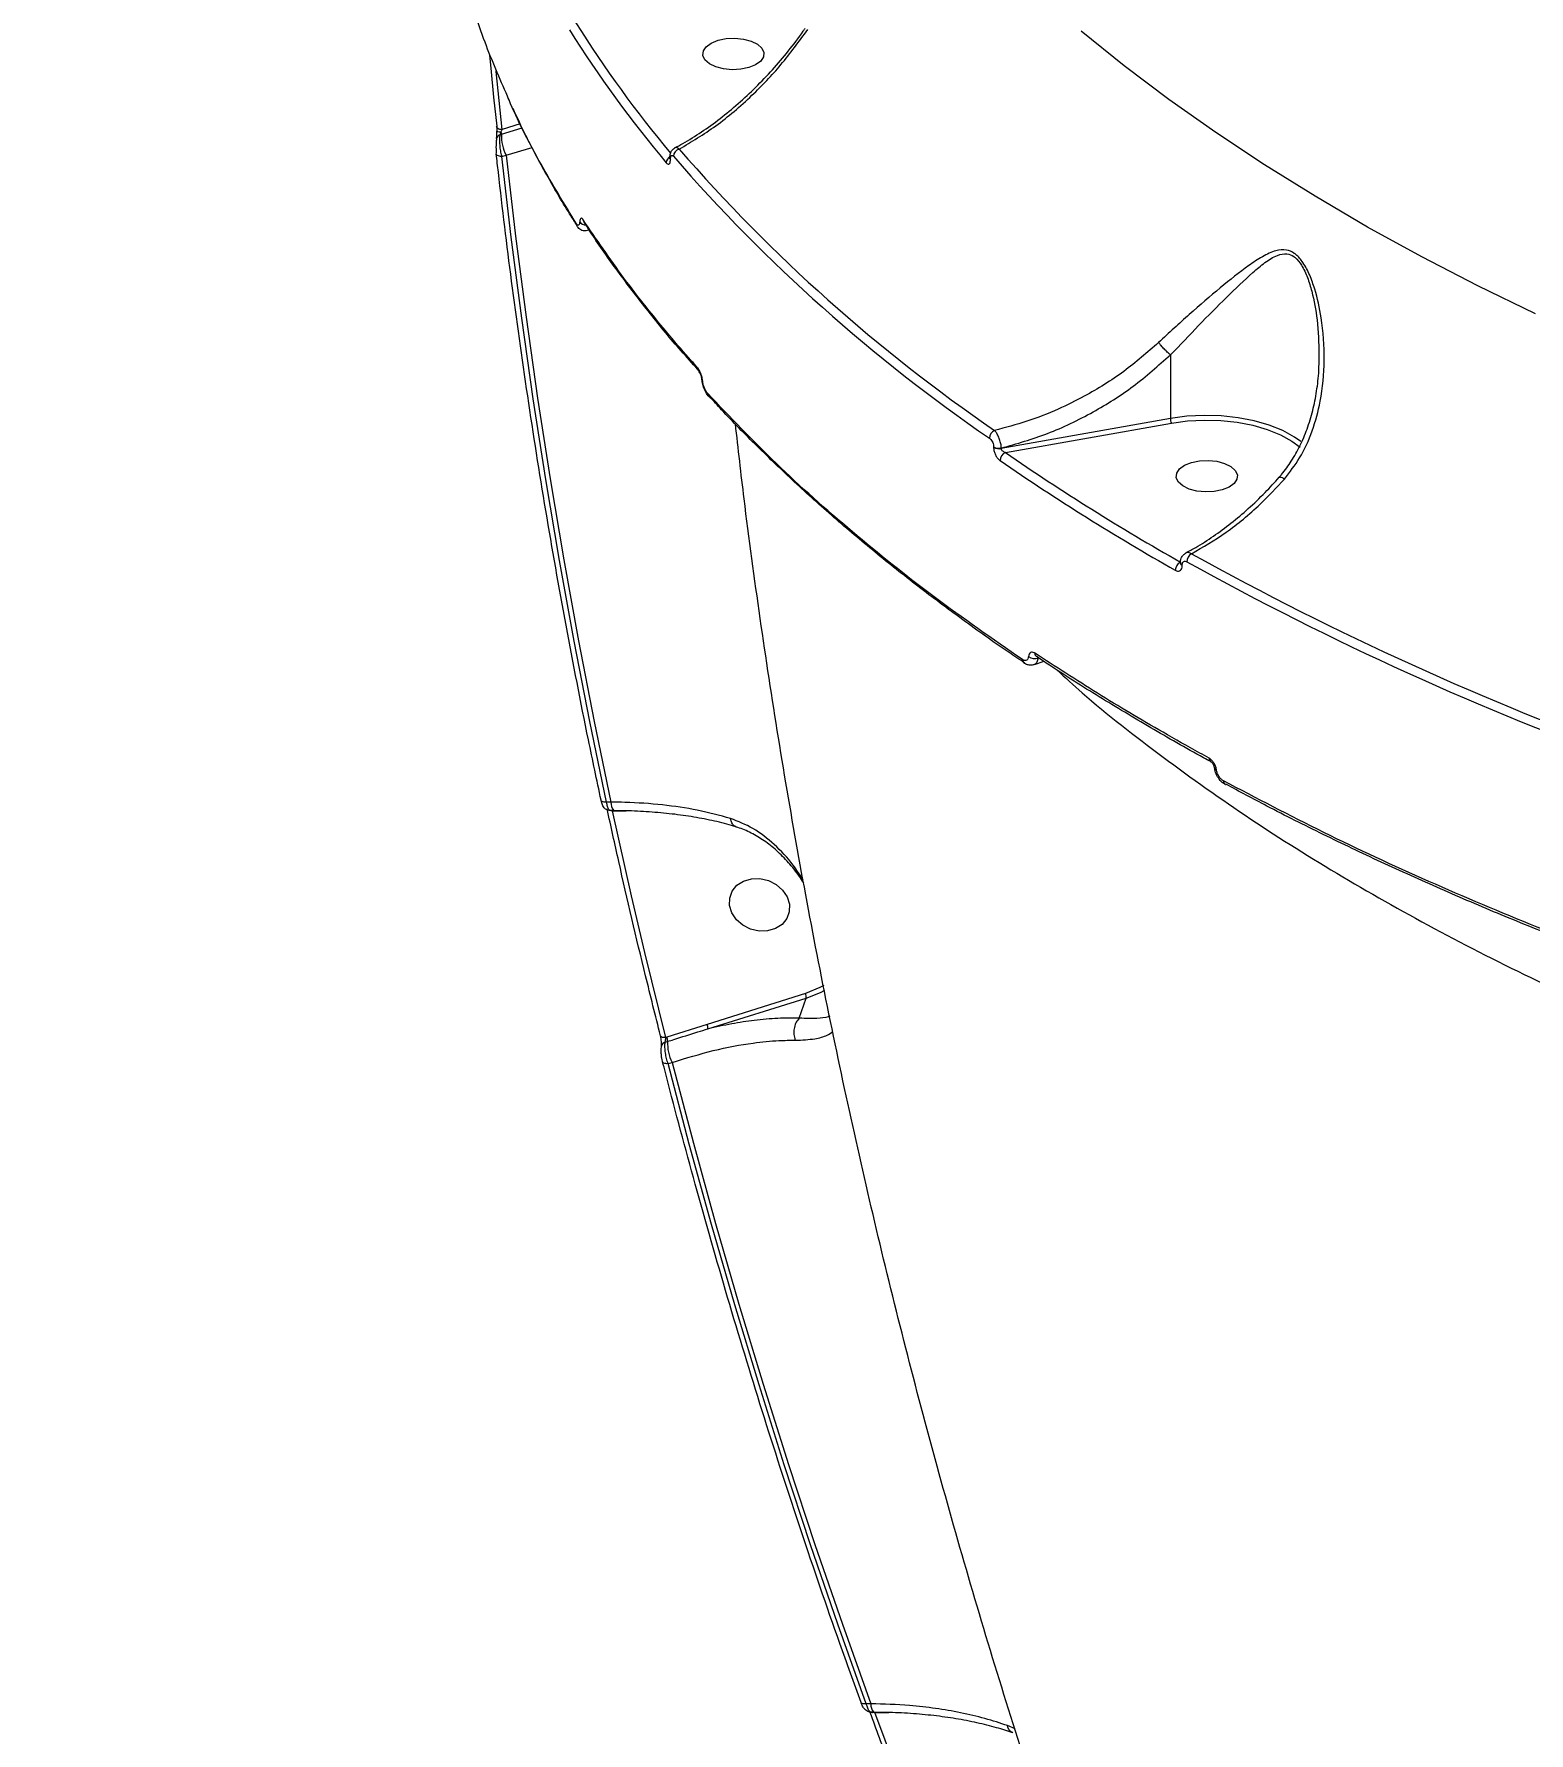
# Model space of a CAD drawing. Header units: millimetres. Extents: x -6901 to 7060, y -7557 to 6158.
# Drawn here: x 1477.7 to 1697, y -2686.9 to -2437.6 of the extents above; entities that cross this region are included whole.
import ezdxf

# ---------------------------------------------------------------- set-up
doc = ezdxf.new("R2010")
doc.units = ezdxf.units.MM
for name, color, linetype in [('DIKOM_ОБЪЕКТ', 7, 'Continuous'), ('DIKOM_РАЗМЕР_ЗОНА', 7, 'Continuous'), ('DIKOM_РАЗМЕР_ОБЪЕКТА', 7, 'Continuous')]:
    doc.layers.add(name, color=color, linetype=linetype)
doc.styles.add('style1', font='arial.ttf', dxfattribs={"width": 0.8})
doc.dimstyles.new('1-50', dxfattribs={"dimtxt": 300, "dimasz": 200, "dimexe": 100, "dimexo": 0, "dimgap": 100, "dimtad": 1, "dimtxsty": 'style1', "dimcen": 200, "dimclrd": 7, "dimclre": 7, "dimclrt": 7, "dimadec": 1, "dimazin": 2, "dimtfac": 1, "dimtmove": 0, "dimatfit": 2, "dimfxl": 0, "dimlwd": 25, "dimlwe": 18, "dimarcsym": 0})

# ---------------------------------------------------------------- blocks, each defined once
blk = doc.blocks.new('*D1')
at = {"layer": 'Defpoints', "color": 0, "transparency": 16777216}
for p in [(-4076.66, -462.32), (4983.51, -3127.59), (4983.51, -6854.07)]:
    blk.add_point(p, dxfattribs=at)
at = {"layer": 'DIKOM_РАЗМЕР_ОБЪЕКТА', "color": 7, "lineweight": 18, "transparency": 16777216}
for p, q in [((-4076.66, -462.32), (-4076.66, -6954.07)), ((4983.51, -3127.59), (4983.51, -6954.07))]:
    blk.add_line(p, q, dxfattribs=at)
at = {"layer": 'DIKOM_РАЗМЕР_ОБЪЕКТА', "color": 7, "lineweight": 25, "transparency": 16777216}
blk.add_line((-3876.66, -6854.07), (4783.51, -6854.07), dxfattribs=at)
at = {"layer": 'DIKOM_РАЗМЕР_ОБЪЕКТА', "color": 7, "transparency": 16777216}
for points in [[(-3876.66, -6820.74), (-3876.66, -6887.4), (-4076.66, -6854.07)], [(4783.51, -6820.74), (4783.51, -6887.4), (4983.51, -6854.07)]]:
    blk.add_solid(points, dxfattribs=at)
at = {"layer": 'DIKOM_РАЗМЕР_ОБЪЕКТА', "color": 7, "transparency": 16777216, "insert": (453.43, -6600.9), "char_height": 300, "attachment_point": 5, "style": 'style1'}
blk.add_mtext('9050', dxfattribs=at)
blk = doc.blocks.new('*D2')
at = {"layer": 'Defpoints', "color": 0, "transparency": 16777216}
for p in [(-1102.73, 4151.17), (-5819.23, -4492.42), (4721.24, -4492.42)]:
    blk.add_point(p, dxfattribs=at)
at = {"layer": 'DIKOM_РАЗМЕР_ОБЪЕКТА', "color": 7, "lineweight": 18, "transparency": 16777216}
for p, q in [((-1102.73, 4151.17), (-5919.23, 4151.17)), ((4721.24, -4492.42), (-5919.23, -4492.42))]:
    blk.add_line(p, q, dxfattribs=at)
at = {"layer": 'DIKOM_РАЗМЕР_ОБЪЕКТА', "color": 7, "lineweight": 25, "transparency": 16777216}
blk.add_line((-5819.23, 3951.17), (-5819.23, -4292.42), dxfattribs=at)
at = {"layer": 'DIKOM_РАЗМЕР_ОБЪЕКТА', "color": 7, "transparency": 16777216}
for points in [[(-5852.56, 3951.17), (-5785.89, 3951.17), (-5819.23, 4151.17)], [(-5852.56, -4292.42), (-5785.89, -4292.42), (-5819.23, -4492.42)]]:
    blk.add_solid(points, dxfattribs=at)
at = {"layer": 'DIKOM_РАЗМЕР_ОБЪЕКТА', "color": 7, "transparency": 16777216, "insert": (-6072.4, -170.63), "char_height": 300, "attachment_point": 5, "rotation": 90, "style": 'style1'}
blk.add_mtext('8650', dxfattribs=at)
blk = doc.blocks.new('*D3')
at = {"layer": 'Defpoints', "color": 0, "transparency": 16777216}
for p in [(-1553.27, 6158.28), (-6450.85, -6312.94), (5659.92, -6312.94)]:
    blk.add_point(p, dxfattribs=at)
at = {"layer": 'DIKOM_РАЗМЕР_ЗОНА', "color": 7, "lineweight": 18, "transparency": 16777216}
for p, q in [((-1553.27, 6158.28), (-6550.85, 6158.28)), ((5659.92, -6312.94), (-6550.85, -6312.94))]:
    blk.add_line(p, q, dxfattribs=at)
at = {"layer": 'DIKOM_РАЗМЕР_ЗОНА', "color": 7, "lineweight": 25, "transparency": 16777216}
blk.add_line((-6450.85, 5958.28), (-6450.85, -6112.94), dxfattribs=at)
at = {"layer": 'DIKOM_РАЗМЕР_ЗОНА', "color": 7, "transparency": 16777216}
for points in [[(-6484.18, 5958.28), (-6417.52, 5958.28), (-6450.85, 6158.28)], [(-6484.18, -6112.94), (-6417.52, -6112.94), (-6450.85, -6312.94)]]:
    blk.add_solid(points, dxfattribs=at)
at = {"layer": 'DIKOM_РАЗМЕР_ЗОНА', "color": 7, "transparency": 16777216, "insert": (-6704.02, -77.33), "char_height": 300, "attachment_point": 5, "rotation": 90, "style": 'style1'}
blk.add_mtext('12500', dxfattribs=at)
blk = doc.blocks.new('*D4')
at = {"layer": 'Defpoints', "color": 0, "transparency": 16777216}
for p in [(-5588.2, -1083.32), (7059.54, -2218.88), (7059.54, -7457.08)]:
    blk.add_point(p, dxfattribs=at)
at = {"layer": 'DIKOM_РАЗМЕР_ЗОНА', "color": 7, "lineweight": 18, "transparency": 16777216}
for p, q in [((-5588.2, -1083.32), (-5588.2, -7557.08)), ((7059.54, -2218.88), (7059.54, -7557.08))]:
    blk.add_line(p, q, dxfattribs=at)
at = {"layer": 'DIKOM_РАЗМЕР_ЗОНА', "color": 7, "lineweight": 25, "transparency": 16777216}
blk.add_line((-5388.2, -7457.08), (6859.54, -7457.08), dxfattribs=at)
at = {"layer": 'DIKOM_РАЗМЕР_ЗОНА', "color": 7, "transparency": 16777216}
for points in [[(-5388.2, -7423.74), (-5388.2, -7490.41), (-5588.2, -7457.08)], [(6859.54, -7423.74), (6859.54, -7490.41), (7059.54, -7457.08)]]:
    blk.add_solid(points, dxfattribs=at)
at = {"layer": 'DIKOM_РАЗМЕР_ЗОНА', "color": 7, "transparency": 16777216, "insert": (735.67, -7203.9), "char_height": 300, "attachment_point": 5, "style": 'style1'}
blk.add_mtext('12650', dxfattribs=at)

msp = doc.modelspace()

# ---------------------------------------------------------------- linework, layer by layer
at = {"layer": 'DIKOM_ОБЪЕКТ', "color": 7, "linetype": 'Continuous', "lineweight": 15}
for p, q in [((1547.461, -2447.497), (1547.239, -2447.029)), ((1546.081, -2452.403), (1546.287, -2452.339)), ((1546.287, -2452.339), (1549.307, -2451.39)), ((1549.029, -2450.805), (1546.374, -2451.657)), ((1546.323, -2455.6), (1546.948, -2455.404)), ((1546.948, -2455.404), (1550.78, -2454.285)), ((1570.988, -2455.774), (1570.988, -2455.705)), ((1571.071, -2455.979), (1571.071, -2455.911)), ((1644.412, -2484.711), (1644.412, -2494.044)), ((1666.205, -2484.678), (1666.219, -2484.955)), ((1575.682, -2488.357), (1575.681, -2488.349)), ((1576.692, -2490.819), (1576.725, -2490.853)), ((1644.412, -2494.044), (1619.61, -2498.452)), ((1620.222, -2499.044), (1644.574, -2494.716)), ((1618.48, -2498.203), (1618.48, -2498.271)), ((1619.61, -2498.452), (1619.61, -2498.383)), ((1645.891, -2515.243), (1645.891, -2515.195)), ((1646.153, -2515.59), (1646.153, -2515.543)), ((1622.943, -2529.933), (1622.997, -2529.965)), ((1625.839, -2529.685), (1624.411, -2530.206)), ((1624.755, -2528.98), (1624.746, -2528.973)), ((1650.901, -2545.33), (1650.899, -2545.321)), ((1652.47, -2547.734), (1652.52, -2547.757)), ((1562.329, -2550.341), (1561.681, -2550.343)), ((1562.768, -2551.573), (1562.195, -2551.575)), ((1562.572, -2551.624), (1562.549, -2551.574)), ((1562.572, -2551.624), (1563.072, -2551.623)), ((1562.768, -2551.573), (1562.752, -2551.572)), ((1563.072, -2551.623), (1564.551, -2551.628)), ((1590.851, -2578.424), (1576.436, -2582.945)), ((1576.557, -2583.606), (1590.972, -2579.085)), ((1589.964, -2582.03), (1590.972, -2579.085)), ((1570.517, -2584.841), (1570.395, -2584.879)), ((1576.436, -2582.945), (1570.517, -2584.841)), ((1570.285, -2585.568), (1570.649, -2585.454)), ((1570.708, -2588.709), (1571.31, -2588.52)), ((1600.456, -2682.641), (1599.795, -2682.642)), ((1600.895, -2683.873), (1600.475, -2683.873)), ((1600.895, -2683.873), (1600.879, -2683.871)), ((1601.065, -2683.922), (1601.198, -2683.922)), ((1601.198, -2683.922), (1603.094, -2683.929)), ((1621.62, -2686.32), (1620.522, -2685.854))]:
    msp.add_line(p, q, dxfattribs=at)
at = {"layer": 'DIKOM_ОБЪЕКТ', "color": 7, "linetype": 'Continuous', "lineweight": 15, "flags": 128}
for points in [[(1582.555, -2442.556), (1581.366, -2442.801), (1580.091, -2442.863), (1578.833, -2442.739), (1577.695, -2442.436), (1576.768, -2441.981), (1576.127, -2441.41), (1575.825, -2440.769), (1575.886, -2440.11), (1576.305, -2439.486), (1577.048, -2438.949), (1578.055, -2438.541), (1579.244, -2438.296), (1580.519, -2438.233), (1581.777, -2438.358), (1582.915, -2438.66), (1583.842, -2439.116), (1584.482, -2439.687), (1584.784, -2440.328), (1584.723, -2440.987), (1584.305, -2441.61), (1583.562, -2442.148), (1582.555, -2442.556)], [(1697.992, -2478.702), (1689.526, -2474.579), (1681.308, -2470.325), (1673.346, -2465.943), (1665.646, -2461.439), (1658.217, -2456.816), (1651.066, -2452.079), (1644.198, -2447.231), (1637.62, -2442.278), (1631.339, -2437.223)], [(1544.498, -2440.704), (1544.685, -2442.623), (1545.113, -2446.891), (1545.562, -2451.158)], [(1546.374, -2451.657), (1545.926, -2447.393), (1545.497, -2443.129), (1545.49, -2443.049)], [(1545.538, -2452.93), (1545.527, -2453.016), (1545.533, -2453.134)], [(1546.374, -2451.657), (1546.19, -2451.646), (1546.019, -2451.616), (1545.868, -2451.57), (1545.741, -2451.508), (1545.645, -2451.433), (1545.581, -2451.348), (1545.553, -2451.255), (1545.562, -2451.158)], [(1545.593, -2451.91), (1545.593, -2451.91), (1545.607, -2451.9)], [(1546.323, -2455.6), (1546.14, -2455.59), (1545.97, -2455.561), (1545.819, -2455.516), (1545.693, -2455.455), (1545.596, -2455.38), (1545.532, -2455.296), (1545.503, -2455.204), (1545.51, -2455.108)], [(1561.681, -2550.343), (1559.228, -2538.523), (1556.927, -2526.694), (1554.778, -2514.857), (1552.781, -2503.013), (1550.937, -2491.164), (1549.246, -2479.311), (1547.708, -2467.456), (1546.323, -2455.6)], [(1546.948, -2455.404), (1548.333, -2467.284), (1549.872, -2479.164), (1551.565, -2491.041), (1553.412, -2502.914), (1555.412, -2514.783), (1557.565, -2526.644), (1559.871, -2538.498), (1562.329, -2550.341)], [(1663.566, -2497.425), (1662.629, -2496.761), (1660.903, -2495.813), (1658.917, -2495.012), (1656.716, -2494.376), (1654.354, -2493.92), (1651.884, -2493.655), (1649.364, -2493.587), (1646.854, -2493.718), (1644.412, -2494.044)], [(1644.574, -2494.716), (1646.942, -2494.4), (1649.376, -2494.273), (1651.819, -2494.339), (1654.214, -2494.596), (1656.505, -2495.038), (1658.639, -2495.654), (1660.565, -2496.431), (1662.238, -2497.351), (1663.438, -2498.232)], [(1652.014, -2504.518), (1650.825, -2504.763), (1649.55, -2504.826), (1648.292, -2504.701), (1647.154, -2504.399), (1646.227, -2503.944), (1645.586, -2503.372), (1645.284, -2502.731), (1645.345, -2502.072), (1645.764, -2501.449), (1646.507, -2500.912), (1647.514, -2500.504), (1648.703, -2500.259), (1649.978, -2500.196), (1651.236, -2500.321), (1652.374, -2500.623), (1653.301, -2501.078), (1653.942, -2501.65), (1654.244, -2502.291), (1654.183, -2502.95), (1653.764, -2503.573), (1653.021, -2504.11), (1652.014, -2504.518)], [(1561.681, -2550.343), (1561.5, -2550.347), (1561.333, -2550.333), (1561.184, -2550.301), (1561.059, -2550.251), (1560.964, -2550.187), (1560.901, -2550.11), (1560.877, -2550.045)], [(1562.572, -2551.624), (1562.391, -2551.629), (1562.293, -2551.623)], [(1570.395, -2584.879), (1569.352, -2580.728), (1568.327, -2576.576), (1567.321, -2572.421), (1566.334, -2568.265), (1565.365, -2564.107), (1564.415, -2559.948), (1563.484, -2555.786), (1562.572, -2551.624)], [(1585.309, -2569.236), (1584.057, -2569.262), (1582.812, -2568.976), (1581.672, -2568.402), (1580.732, -2567.585), (1580.066, -2566.592), (1579.729, -2565.504), (1579.748, -2564.408), (1580.121, -2563.393), (1580.819, -2562.542), (1581.785, -2561.923), (1582.94, -2561.587), (1584.191, -2561.561), (1585.437, -2561.846), (1586.576, -2562.421), (1587.517, -2563.238), (1588.183, -2564.231), (1588.52, -2565.319), (1588.501, -2566.415), (1588.127, -2567.43), (1587.429, -2568.281), (1586.464, -2568.9), (1585.309, -2569.236)], [(1593.549, -2577.258), (1592.978, -2577.56), (1590.851, -2578.424)], [(1590.972, -2579.085), (1593.055, -2578.249), (1593.691, -2577.919)], [(1570.395, -2584.879), (1570.215, -2584.889), (1570.048, -2584.88), (1569.9, -2584.853), (1569.777, -2584.807), (1569.683, -2584.746), (1569.621, -2584.671), (1569.6, -2584.618)], [(1569.913, -2588.45), (1569.907, -2588.419), (1569.915, -2588.326)], [(1570.708, -2588.709), (1570.528, -2588.719), (1570.362, -2588.711), (1570.214, -2588.684), (1570.091, -2588.639), (1569.997, -2588.579), (1569.935, -2588.505), (1569.913, -2588.45)], [(1599.795, -2682.642), (1595.636, -2670.985), (1591.626, -2659.3), (1587.764, -2647.59), (1584.052, -2635.856), (1580.49, -2624.099), (1577.078, -2612.321), (1573.817, -2600.524), (1570.708, -2588.709)], [(1571.31, -2588.52), (1574.425, -2600.359), (1577.691, -2612.18), (1581.109, -2623.981), (1584.678, -2635.762), (1588.398, -2647.519), (1592.268, -2659.253), (1596.287, -2670.96), (1600.456, -2682.641)], [(1599.795, -2682.642), (1599.62, -2682.667), (1599.458, -2682.673), (1599.315, -2682.659), (1599.195, -2682.626), (1599.104, -2682.576), (1599.044, -2682.509), (1599.029, -2682.476)], [(1601.065, -2683.922), (1600.89, -2683.948), (1600.727, -2683.954), (1600.584, -2683.94), (1600.464, -2683.907), (1600.373, -2683.856), (1600.314, -2683.789), (1600.301, -2683.763)], [(1613.617, -2716.466), (1611.985, -2712.411), (1610.371, -2708.353), (1608.775, -2704.291), (1607.196, -2700.225), (1605.636, -2696.155), (1604.095, -2692.081), (1602.571, -2688.003), (1601.065, -2683.922)]]:
    msp.add_lwpolyline(points, dxfattribs=at)
at = {"layer": 'DIKOM_ОБЪЕКТ', "color": 7, "linetype": 'Continuous', "lineweight": 15}
for centre, radius, start, end in [((1702.989, -2345.16), 173.115, 212.04029, 220.03589), ((1703.421, -2344.48), 172.497, 212.03793, 219.88979), ((1546.233, -2453.103), 0.716, 102.21244, 166.06165), ((1546.048, -2449.787), 2.172, 257.89275, 275.13779), ((1545.338, -2452.249), 0.953, 354.6053, 18.33407), ((1551.987, -2452.714), 5.713, 176.23753, 208.10211), ((1571.564, -2456.578), 1.12, 120.80354, 177.02096), ((1571.304, -2455.697), 0.316, 182.09503, 222.59636), ((1571.303, -2455.766), 0.315, 181.28386, 222.62715), ((1572.646, -2455.632), 1.166, 105.6619, 176.23595), ((1756.638, -2294.689), 245.277, 220.98466, 235.54482), ((1757.078, -2293.999), 244.734, 220.98463, 235.54484), ((1557.937, -2465.46), 0.686, 180.17529, 215.63253), ((1558.651, -2464.561), 1.085, 213.87923, 270.39345), ((1558.933, -2464.871), 0.688, 180.07618, 214.50374), ((1575.653, -2486.552), 0.657, 179.21514, 222.98163), ((1575.886, -2488.32), 0.207, 190.21291, 236.5228), ((1577.181, -2490.384), 0.654, 179.24944, 221.67692), ((1645.821, -2494.059), 1.41, 179.36844, 207.76017), ((1619.199, -2496.995), 1.33, 115.9594, 177.49712), ((1619.283, -2496.804), 1.613, 240.13426, 281.70923), ((1619.283, -2496.873), 1.612, 240.12648, 281.71701), ((1620.745, -2500.263), 1.326, 113.23373, 177.68555), ((1814.289, -2217.379), 343.463, 235.43321, 240.49619), ((1814.619, -2216.901), 342.63, 235.4332, 240.4964), ((1646.553, -2516.343), 1.413, 118.39854, 178.37981), ((1646.316, -2515.148), 0.427, 186.37259, 247.60576), ((1646.314, -2515.197), 0.425, 185.46749, 247.71242), ((1648.268, -2515.109), 1.437, 121.6271, 178.17929), ((1867.349, -2117.427), 454.689, 240.98863, 250.13046), ((1867.541, -2117.135), 453.677, 240.98853, 250.13055), ((1623.293, -2529.469), 0.581, 176.09655, 233.01599), ((1624.496, -2527.812), 1.439, 232.09749, 292.28222), ((1625.086, -2528.509), 0.575, 175.73346, 235.84186), ((1650.638, -2543.943), 0.546, 174.02857, 238.05747), ((1651.226, -2545.232), 0.34, 196.70172, 259.79224), ((1652.769, -2547.274), 0.549, 174.23688, 237.01195), ((1563.966, -2550.467), 1.641, 175.60043, 222.31092), ((1589.953, -2578.93), 1.031, 351.31407, 29.37334), ((1569.509, -2585.379), 1.143, 356.24371, 28.09869), ((1575.538, -2583.45), 1.03, 351.31001, 29.37741), ((1570.461, -2586.29), 0.743, 103.76425, 168.53043), ((1576.349, -2585.829), 5.713, 176.2366, 208.10198), ((1602.089, -2682.767), 1.638, 175.56883, 222.37819)]:
    msp.add_arc(centre, radius, start, end, dxfattribs=at)
for points, knots in [([(1547.149, -2446.749), (1546, -2444.117), (1543.542, -2438.486), (1541.786, -2432.786), (1540.851, -2429.751)], [0, 0, 0, 0, 0.4674656, 1, 1, 1, 1]), ([(1571.661, -2454.324), (1572.064, -2454.117), (1573.389, -2453.438), (1575.625, -2452.012), (1578.342, -2450.068), (1581.004, -2447.874), (1583.578, -2445.476), (1586.043, -2442.894), (1588.36, -2440.138), (1589.952, -2438.101), (1590.718, -2436.952), (1590.809, -2436.815)], [0, 0, 0, 0, 0.0580744, 0.1906333, 0.3234525, 0.4565309, 0.589552, 0.7209854, 0.8519139, 0.9823809, 1, 1, 1, 1]), ([(1572.332, -2454.509), (1574.138, -2453.434), (1577.802, -2451.253), (1582.821, -2446.954), (1587.383, -2442.191), (1589.927, -2438.722), (1591.214, -2436.968)], [0, 0, 0, 0, 0.2625655, 0.5326646, 0.7636491, 1, 1, 1, 1]), ([(1557.251, -2465.462), (1555.486, -2462.55), (1551.956, -2456.727), (1548.683, -2450.467), (1547.301, -2447.116), (1547.149, -2446.749)], [0, 0, 0, 0, 0.4710153, 0.9420322, 1, 1, 1, 1]), ([(1557.277, -2465.565), (1556.934, -2465.039), (1555.361, -2462.629), (1552.868, -2458.279), (1550.086, -2453.133), (1548.573, -2449.872), (1547.959, -2448.548)], [0, 0, 0, 0, 0.0940741, 0.4315556, 0.7692076, 1, 1, 1, 1]), ([(1545.533, -2453.134), (1545.516, -2453.251), (1545.481, -2453.485), (1545.458, -2453.958), (1545.461, -2454.466), (1545.484, -2454.857), (1545.505, -2455.059), (1545.51, -2455.108)], [0, 0, 0, 0, 0.2249423, 0.4495553, 0.6803032, 0.9238332, 1, 1, 1, 1]), ([(1545.537, -2452.93), (1545.54, -2452.914), (1545.55, -2452.864), (1545.572, -2452.68), (1545.591, -2452.385), (1545.597, -2452.102), (1545.592, -2451.939), (1545.592, -2451.91)], [0, 0, 0, 0, 0.1016138, 0.3119535, 0.5951559, 0.9275439, 1, 1, 1, 1]), ([(1545.562, -2451.158), (1545.568, -2451.224), (1545.591, -2451.454), (1545.6, -2451.714), (1545.607, -2451.9)], [0, 0, 0, 0, 0.2879658, 1, 1, 1, 1]), ([(1546.323, -2455.6), (1546.304, -2455.524), (1546.224, -2455.201), (1546.11, -2454.57), (1546.027, -2453.748), (1546.01, -2452.979), (1546.057, -2452.596), (1546.081, -2452.403)], [0, 0, 0, 0, 0.0748695, 0.315144, 0.5451331, 0.7714818, 1, 1, 1, 1]), ([(1546.081, -2452.403), (1546.09, -2452.37), (1546.101, -2452.33), (1546.134, -2452.229), (1546.177, -2452.109), (1546.221, -2452.001), (1546.243, -2451.949)], [0, 0, 0, 0, 0.2617975, 0.3210483, 0.6716634, 1, 1, 1, 1]), ([(1546.243, -2451.949), (1546.274, -2451.877), (1546.318, -2451.773), (1546.361, -2451.683), (1546.374, -2451.657)], [0, 0, 0, 0, 0.705498, 1, 1, 1, 1]), ([(1560.877, -2550.045), (1560.255, -2547.097), (1558.451, -2538.552), (1555.699, -2524.393), (1552.723, -2507.565), (1550.058, -2490.725), (1547.744, -2474.174), (1546.296, -2462.332), (1545.603, -2456.107), (1545.503, -2455.203)], [0, 0, 0, 0, 0.0934431, 0.2709077, 0.4483739, 0.6258378, 0.8033029, 0.9714253, 1, 1, 1, 1]), ([(1570.976, -2455.945), (1570.976, -2455.947), (1570.974, -2455.952), (1570.986, -2455.893), (1570.987, -2455.813), (1570.988, -2455.774)], [0, 0, 0, 0, 0.1808786, 0.59717, 1, 1, 1, 1]), ([(1570.994, -2455.709), (1570.992, -2455.669), (1570.983, -2455.414), (1571.066, -2455.022), (1571.316, -2454.572), (1571.57, -2454.421), (1571.667, -2454.364)], [0, 0, 0, 0, 0.0734251, 0.4671529, 0.797812, 1, 1, 1, 1]), ([(1571.071, -2455.911), (1571.076, -2455.824), (1571.084, -2455.65), (1571.15, -2455.482), (1571.248, -2455.41), (1571.365, -2455.435), (1571.446, -2455.518), (1571.483, -2455.556)], [0, 0, 0, 0, 0.2039074, 0.4079698, 0.6135211, 0.8265139, 1, 1, 1, 1]), ([(1572.332, -2454.509), (1572.239, -2454.448), (1572.032, -2454.31), (1571.802, -2454.266), (1571.704, -2454.346), (1571.683, -2454.363)], [0, 0, 0, 0, 0.3887981, 0.8707284, 1, 1, 1, 1]), ([(1570.445, -2456.52), (1570.5, -2456.577), (1570.624, -2456.705), (1570.802, -2456.743), (1570.951, -2456.629), (1571.052, -2456.375), (1571.065, -2456.111), (1571.071, -2455.979)], [0, 0, 0, 0, 0.174169, 0.3895731, 0.5957849, 0.7978881, 1, 1, 1, 1]), ([(1557.75, -2465.166), (1557.737, -2465.281), (1557.711, -2465.51), (1557.61, -2465.683), (1557.472, -2465.709), (1557.344, -2465.601), (1557.268, -2465.488), (1557.251, -2465.462)], [0, 0, 0, 0, 0.2210846, 0.441845, 0.6745166, 0.9251293, 1, 1, 1, 1]), ([(1558.246, -2464.872), (1558.228, -2464.847), (1558.153, -2464.737), (1558.026, -2464.631), (1557.889, -2464.656), (1557.788, -2464.826), (1557.763, -2465.053), (1557.75, -2465.166)], [0, 0, 0, 0, 0.0733347, 0.3225052, 0.5550601, 0.7773732, 1, 1, 1, 1]), ([(1574.997, -2486.543), (1574.718, -2486.231), (1573.325, -2484.671), (1569.587, -2480.334), (1564.086, -2473.457), (1560.193, -2467.735), (1558.246, -2464.872)], [0, 0, 0, 0, 0.0441429, 0.2207211, 0.610015, 1, 1, 1, 1]), ([(1558.359, -2465.251), (1558.356, -2465.246), (1558.35, -2465.237), (1558.354, -2465.242), (1558.356, -2465.244)], [0, 0, 0, 0, 0.5437167, 1, 1, 1, 1]), ([(1575.065, -2486.828), (1574.253, -2485.93), (1571.811, -2483.232), (1568.052, -2478.665), (1563.802, -2473.135), (1560.587, -2468.658), (1558.889, -2466.01), (1558.395, -2465.239)], [0, 0, 0, 0, 0.1278271, 0.3843653, 0.6402339, 0.8953286, 1, 1, 1, 1]), ([(1558.902, -2466.429), (1558.898, -2466.432), (1558.775, -2466.513), (1558.464, -2466.537), (1558.067, -2466.47), (1557.739, -2466.276), (1557.511, -2466.062), (1557.411, -2465.891), (1557.368, -2465.818)], [0, 0, 0, 0, 0.0077673, 0.2318986, 0.4442491, 0.636559, 0.8457654, 1, 1, 1, 1]), ([(1661.146, -2502.925), (1661.931, -2501.916), (1663.617, -2499.749), (1665.35, -2495.857), (1666.646, -2491.045), (1667.158, -2485.429), (1666.76, -2479.863), (1665.855, -2475.694), (1664.897, -2472.986), (1663.991, -2471.203), (1663.139, -2470.21), (1662.321, -2469.598), (1661.327, -2469.194), (1659.726, -2469.375), (1657.894, -2470.247), (1655.225, -2472.023), (1651.733, -2474.835), (1648.023, -2478.039), (1644.962, -2480.779), (1643.452, -2482.184), (1642.693, -2482.89)], [0, 0, 0, 0, 0.0590566, 0.1267719, 0.1965301, 0.2899978, 0.3861946, 0.4527705, 0.4864325, 0.5209061, 0.5489133, 0.5542513, 0.5800473, 0.615212, 0.6617357, 0.7094949, 0.8061413, 0.9056049, 0.952555, 1, 1, 1, 1]), ([(1644.411, -2484.709), (1644.411, -2484.709), (1645.886, -2483.293), (1648.619, -2480.285), (1652.689, -2476.207), (1655.862, -2473.168), (1658.278, -2471.107), (1659.924, -2470.092), (1661.376, -2469.749), (1662.281, -2470.084), (1663.012, -2470.646), (1663.773, -2471.615), (1664.565, -2473.349), (1665.375, -2476.038), (1666.108, -2479.826), (1666.171, -2482.964), (1666.205, -2484.678)], [0, 0, 0, 0, 0.0000234, 0.1388474, 0.2832024, 0.4276046, 0.4955484, 0.5631595, 0.6114105, 0.6457045, 0.6527866, 0.690456, 0.7383738, 0.7866332, 0.8834929, 1, 1, 1, 1]), ([(1642.693, -2482.89), (1641.024, -2484.347), (1637.646, -2487.299), (1632.572, -2490.441), (1627.775, -2492.808), (1623.369, -2494.552), (1620.208, -2495.382), (1618.617, -2495.799)], [0, 0, 0, 0, 0.239878, 0.4858755, 0.6394209, 0.8185484, 1, 1, 1, 1]), ([(1644.411, -2484.709), (1644.265, -2484.577), (1643.972, -2484.313), (1643.49, -2483.822), (1643.094, -2483.384), (1642.836, -2483.076), (1642.729, -2482.938), (1642.693, -2482.89)], [0, 0, 0, 0, 0.2487836, 0.4975707, 0.7463971, 0.9126808, 1, 1, 1, 1]), ([(1619.61, -2498.383), (1621.885, -2497.73), (1626.494, -2496.406), (1633.004, -2493.261), (1639.122, -2489.414), (1642.634, -2486.292), (1644.412, -2484.711)], [0, 0, 0, 0, 0.2516509, 0.5098592, 0.7518696, 1, 1, 1, 1]), ([(1644.412, -2484.711), (1644.411, -2484.711), (1644.411, -2484.71), (1644.411, -2484.71), (1644.411, -2484.709), (1644.411, -2484.709)], [0, 0, 0, 0, 0.480223, 0.8533116, 1, 1, 1, 1]), ([(1660.371, -2502.656), (1660.495, -2502.524), (1661.176, -2501.8), (1662.215, -2500.268), (1663.483, -2498.047), (1664.531, -2495.564), (1665.357, -2492.876), (1665.913, -2490.002), (1666.228, -2487.343), (1666.232, -2485.642), (1666.233, -2484.952)], [0, 0, 0, 0, 0.0284265, 0.1558095, 0.2907141, 0.4329795, 0.5813858, 0.7342768, 0.8923606, 1, 1, 1, 1]), ([(1575.771, -2488.494), (1575.749, -2488.328), (1575.705, -2487.999), (1575.537, -2487.469), (1575.311, -2486.97), (1575.116, -2486.678), (1575.009, -2486.557), (1574.997, -2486.543)], [0, 0, 0, 0, 0.2147714, 0.425948, 0.6817227, 0.9641467, 1, 1, 1, 1]), ([(1575.68, -2488.349), (1575.68, -2488.342), (1575.677, -2488.282), (1575.651, -2488.124), (1575.595, -2487.878), (1575.498, -2487.586), (1575.366, -2487.288), (1575.231, -2487.068), (1575.183, -2487.014), (1575.165, -2486.994)], [0, 0, 0, 0, 0.0136786, 0.1262342, 0.2554888, 0.4195293, 0.622538, 0.8622311, 1, 1, 1, 1]), ([(1575.855, -2489.243), (1575.854, -2489.242), (1575.765, -2489.012), (1575.697, -2488.685), (1575.694, -2488.404), (1575.693, -2488.356)], [0, 0, 0, 0, 0.0033057, 0.8298741, 1, 1, 1, 1]), ([(1576.527, -2490.376), (1576.417, -2490.235), (1576.223, -2489.987), (1575.992, -2489.467), (1575.834, -2488.964), (1575.792, -2488.651), (1575.771, -2488.494)], [0, 0, 0, 0, 0.329203, 0.5797688, 0.7885857, 1, 1, 1, 1]), ([(1576.699, -2490.813), (1576.662, -2490.775), (1576.437, -2490.552), (1576.14, -2490.045), (1575.943, -2489.49), (1575.855, -2489.243)], [0, 0, 0, 0, 0.1006369, 0.5989946, 1, 1, 1, 1]), ([(1622.713, -2529.43), (1618.323, -2526.379), (1609.543, -2520.279), (1597.554, -2510.651), (1586.385, -2500.716), (1579.813, -2493.822), (1576.527, -2490.376)], [0, 0, 0, 0, 0.2485952, 0.49719, 0.7485948, 1, 1, 1, 1]), ([(1623.025, -2529.906), (1622.264, -2529.401), (1619.139, -2527.327), (1613.905, -2523.582), (1607.331, -2518.674), (1601.032, -2513.663), (1594.994, -2508.565), (1589.223, -2503.382), (1583.747, -2498.115), (1579.599, -2493.919), (1577.376, -2491.456), (1576.784, -2490.8)], [0, 0, 0, 0, 0.0418653, 0.1717845, 0.3018207, 0.4319459, 0.5621284, 0.6923377, 0.8225325, 0.9526803, 1, 1, 1, 1]), ([(1718.317, -2903.78), (1717.092, -2901.678), (1712.758, -2894.246), (1705.538, -2881.378), (1696.742, -2865.146), (1688.243, -2848.796), (1680.034, -2832.34), (1672.119, -2815.782), (1664.5, -2799.126), (1657.18, -2782.378), (1650.159, -2765.542), (1643.44, -2748.623), (1637.025, -2731.627), (1630.915, -2714.557), (1625.111, -2697.42), (1619.615, -2680.219), (1614.429, -2662.96), (1609.553, -2645.648), (1604.988, -2628.288), (1600.735, -2610.884), (1596.796, -2593.442), (1593.17, -2575.966), (1589.86, -2558.462), (1586.861, -2540.933), (1584.192, -2523.385), (1582.089, -2508.02), (1581.007, -2498.495), (1580.591, -2494.835)], [0, 0, 0, 0, 0.0165873, 0.0586667, 0.1007238, 0.1427437, 0.1847251, 0.2266671, 0.2685691, 0.3104302, 0.3522497, 0.3940271, 0.4357615, 0.4774528, 0.5191001, 0.5607036, 0.6022627, 0.6437776, 0.6852477, 0.7266731, 0.7680542, 0.8093912, 0.8506841, 0.8919335, 0.9331397, 0.9743032, 1, 1, 1, 1]), ([(1617.87, -2496.937), (1617.942, -2496.997), (1618.084, -2497.116), (1618.273, -2497.404), (1618.41, -2497.726), (1618.473, -2498.003), (1618.478, -2498.151), (1618.48, -2498.203)], [0, 0, 0, 0, 0.228851, 0.4578613, 0.6785523, 0.8883833, 1, 1, 1, 1]), ([(1619.61, -2498.383), (1619.603, -2498.281), (1619.583, -2497.987), (1619.469, -2497.433), (1619.244, -2496.78), (1618.945, -2496.184), (1618.726, -2495.927), (1618.617, -2495.799)], [0, 0, 0, 0, 0.1131508, 0.3259215, 0.5479957, 0.7754413, 1, 1, 1, 1]), ([(1618.48, -2498.271), (1618.483, -2498.348), (1618.491, -2498.574), (1618.589, -2498.999), (1618.8, -2499.495), (1619.09, -2499.935), (1619.31, -2500.118), (1619.42, -2500.209)], [0, 0, 0, 0, 0.1082925, 0.32042, 0.5430763, 0.7715606, 1, 1, 1, 1]), ([(1620.222, -2499.044), (1620.151, -2499.02), (1620.012, -2498.974), (1619.826, -2498.848), (1619.695, -2498.706), (1619.638, -2498.594), (1619.615, -2498.515), (1619.612, -2498.477), (1619.61, -2498.452)], [0, 0, 0, 0, 0.2553542, 0.4989078, 0.716715, 0.8616359, 0.9069905, 1, 1, 1, 1]), ([(1646.661, -2513.744), (1647.151, -2513.488), (1648.515, -2512.777), (1650.743, -2511.329), (1653.327, -2509.434), (1655.864, -2507.285), (1658.237, -2505.037), (1659.701, -2503.418), (1660.384, -2502.662)], [0, 0, 0, 0, 0.1021401, 0.2839113, 0.4672761, 0.6519988, 0.837668, 1, 1, 1, 1]), ([(1647.515, -2513.885), (1649.217, -2512.895), (1652.668, -2510.888), (1657.264, -2507.078), (1659.974, -2504.179), (1661.146, -2502.925)], [0, 0, 0, 0, 0.3558609, 0.7214807, 1, 1, 1, 1]), ([(1661.146, -2502.925), (1661.12, -2502.91), (1661.017, -2502.849), (1660.791, -2502.731), (1660.534, -2502.639), (1660.461, -2502.689), (1660.427, -2502.711)], [0, 0, 0, 0, 0.0711906, 0.2788568, 0.6763368, 1, 1, 1, 1]), ([(1645.14, -2516.303), (1645.254, -2516.353), (1645.481, -2516.454), (1645.785, -2516.404), (1646.014, -2516.207), (1646.136, -2515.914), (1646.148, -2515.682), (1646.153, -2515.59)], [0, 0, 0, 0, 0.2150408, 0.429946, 0.6446687, 0.8592122, 1, 1, 1, 1]), ([(1645.891, -2515.196), (1645.891, -2515.196), (1645.864, -2514.978), (1645.968, -2514.574), (1646.237, -2514.072), (1646.53, -2513.883), (1646.666, -2513.795)], [0, 0, 0, 0, 0.0004248, 0.3882775, 0.7151448, 1, 1, 1, 1]), ([(1645.884, -2515.324), (1645.886, -2515.321), (1645.889, -2515.317), (1645.889, -2515.26), (1645.889, -2515.238)], [0, 0, 0, 0, 0.6169122, 1, 1, 1, 1]), ([(1646.153, -2515.543), (1646.157, -2515.481), (1646.165, -2515.325), (1646.247, -2515.129), (1646.4, -2514.997), (1646.604, -2514.963), (1646.756, -2515.03), (1646.832, -2515.063)], [0, 0, 0, 0, 0.1423197, 0.3570938, 0.5715907, 0.7856606, 1, 1, 1, 1]), ([(1647.515, -2513.885), (1647.369, -2513.821), (1647.076, -2513.693), (1646.787, -2513.691), (1646.689, -2513.78), (1646.685, -2513.783)], [0, 0, 0, 0, 0.4896684, 0.9789854, 1, 1, 1, 1]), ([(1623.612, -2528.948), (1623.587, -2529.071), (1623.538, -2529.318), (1623.342, -2529.533), (1623.082, -2529.596), (1622.857, -2529.522), (1622.734, -2529.443), (1622.713, -2529.43)], [0, 0, 0, 0, 0.2376887, 0.4755087, 0.7137084, 0.9519988, 1, 1, 1, 1]), ([(1624.411, -2530.129), (1624.365, -2530.154), (1624.151, -2530.272), (1623.703, -2530.253), (1623.255, -2530.142), (1623.033, -2529.973), (1622.958, -2529.915)], [0, 0, 0, 0, 0.1015036, 0.4665427, 0.8186479, 1, 1, 1, 1]), ([(1624.513, -2528.466), (1624.492, -2528.453), (1624.367, -2528.374), (1624.141, -2528.301), (1623.881, -2528.365), (1623.685, -2528.578), (1623.636, -2528.824), (1623.612, -2528.948)], [0, 0, 0, 0, 0.0489038, 0.2871028, 0.5249732, 0.7625027, 1, 1, 1, 1]), ([(1624.386, -2530.129), (1624.438, -2530.12), (1624.642, -2530.083), (1624.898, -2529.758), (1624.994, -2529.348), (1625.042, -2529.144)], [0, 0, 0, 0, 0.1444602, 0.5721413, 1, 1, 1, 1]), ([(1650.095, -2543.886), (1649.639, -2543.635), (1647.361, -2542.382), (1641.819, -2539.249), (1633.645, -2534.4), (1627.558, -2530.445), (1624.513, -2528.466)], [0, 0, 0, 0, 0.0507691, 0.2538552, 0.626699, 1, 1, 1, 1]), ([(1650.353, -2544.398), (1649.998, -2544.208), (1646.974, -2542.585), (1641.49, -2539.422), (1633.949, -2534.898), (1628.383, -2531.405), (1625.406, -2529.396), (1624.771, -2528.967)], [0, 0, 0, 0, 0.0390383, 0.3324801, 0.6265482, 0.9203693, 1, 1, 1, 1]), ([(1627.788, -2530.952), (1629, -2532.065), (1633.78, -2536.45), (1643.216, -2543.776), (1655.935, -2552.806), (1669.561, -2561.353), (1683.922, -2569.435), (1699.271, -2577.174), (1715.591, -2584.53), (1732.849, -2591.468), (1750.675, -2597.84), (1768.995, -2603.638), (1787.727, -2608.866), (1807.166, -2613.606), (1827.273, -2617.821), (1847.992, -2621.485), (1868.887, -2624.52), (1889.883, -2626.931), (1910.906, -2628.735), (1932.278, -2629.961), (1953.939, -2630.579), (1975.82, -2630.578), (1995.925, -2629.989), (2014.234, -2629.012), (2025.21, -2628.115), (2030.703, -2627.667)], [0, 0, 0, 0, 0.0156974, 0.0618723, 0.1080096, 0.1528784, 0.1977815, 0.2426503, 0.2888188, 0.3350248, 0.3811934, 0.4261358, 0.4711129, 0.5160556, 0.5622975, 0.608577, 0.654819, 0.6998737, 0.7449631, 0.790018, 0.8363724, 0.8827642, 0.9291188, 0.9645261, 1, 1, 1, 1]), ([(1651.166, -2545.567), (1651.131, -2545.391), (1651.063, -2545.049), (1650.8, -2544.552), (1650.47, -2544.136), (1650.22, -2543.969), (1650.095, -2543.886)], [0, 0, 0, 0, 0.259194, 0.5021745, 0.7511405, 1, 1, 1, 1]), ([(1650.899, -2545.322), (1650.898, -2545.317), (1650.896, -2545.274), (1650.866, -2545.147), (1650.799, -2544.961), (1650.691, -2544.76), (1650.554, -2544.576), (1650.419, -2544.449), (1650.367, -2544.418), (1650.344, -2544.404)], [0, 0, 0, 0, 0.0179755, 0.1625065, 0.3055735, 0.4744771, 0.6567426, 0.8478754, 1, 1, 1, 1]), ([(1652.475, -2547.723), (1652.432, -2547.704), (1652.156, -2547.579), (1651.704, -2547.154), (1651.212, -2546.43), (1650.937, -2545.769), (1650.927, -2545.406), (1650.925, -2545.327)], [0, 0, 0, 0, 0.0508593, 0.3284712, 0.6216065, 0.9180052, 1, 1, 1, 1]), ([(1652.223, -2547.219), (1652.099, -2547.137), (1651.852, -2546.974), (1651.524, -2546.566), (1651.284, -2546.099), (1651.19, -2545.755), (1651.169, -2545.587), (1651.166, -2545.567)], [0, 0, 0, 0, 0.2486851, 0.497538, 0.7389742, 0.9703412, 1, 1, 1, 1]), ([(1723.626, -2578.101), (1720.674, -2577.071), (1712.041, -2574.062), (1698.158, -2568.748), (1682.182, -2562.006), (1666.775, -2554.864), (1657.073, -2549.767), (1652.223, -2547.219)], [0, 0, 0, 0, 0.1144544, 0.3347644, 0.5550759, 0.7775384, 1, 1, 1, 1]), ([(1723.914, -2578.566), (1722.887, -2578.219), (1718.64, -2576.784), (1711.348, -2574.123), (1702.047, -2570.583), (1692.943, -2566.9), (1684.028, -2563.091), (1675.314, -2559.157), (1666.819, -2555.097), (1659.212, -2551.284), (1654.543, -2548.773), (1652.545, -2547.698)], [0, 0, 0, 0, 0.0394562, 0.1631931, 0.2870589, 0.4110249, 0.535058, 0.6591315, 0.7832044, 0.9072442, 1, 1, 1, 1]), ([(1562.195, -2551.555), (1562.132, -2551.56), (1561.948, -2551.572), (1561.674, -2551.455), (1561.414, -2551.264), (1561.213, -2551.01), (1561.037, -2550.652), (1560.926, -2550.299), (1560.873, -2550.017), (1560.864, -2549.97)], [0, 0, 0, 0, 0.0745548, 0.2168763, 0.3435099, 0.4767666, 0.6515924, 0.9420046, 1, 1, 1, 1]), ([(1562.195, -2551.564), (1562.19, -2551.568), (1562.131, -2551.614), (1562, -2551.435), (1561.823, -2551.033), (1561.728, -2550.573), (1561.681, -2550.343)], [0, 0, 0, 0, 0.0252802, 0.3498523, 0.6750987, 1, 1, 1, 1]), ([(1579.882, -2552.734), (1578.283, -2552.302), (1575.147, -2551.455), (1569.893, -2550.689), (1565.586, -2550.377), (1563.014, -2550.349), (1562.329, -2550.341)], [0, 0, 0, 0, 0.3028909, 0.5944614, 0.8920281, 1, 1, 1, 1]), ([(1569.6, -2584.618), (1568.863, -2581.68), (1566.729, -2573.164), (1564.126, -2562.065), (1562.333, -2553.9), (1561.768, -2551.328)], [0, 0, 0, 0, 0.2651039, 0.7685948, 1, 1, 1, 1]), ([(1580.647, -2553.944), (1580.434, -2553.876), (1579.339, -2553.527), (1577.159, -2553.021), (1574.121, -2552.44), (1570.894, -2552.005), (1567.526, -2551.724), (1564.798, -2551.595), (1563.185, -2551.611), (1562.754, -2551.615)], [0, 0, 0, 0, 0.0423968, 0.2174277, 0.3944827, 0.5732569, 0.7533063, 0.934084, 1, 1, 1, 1]), ([(1580.65, -2553.91), (1580.646, -2553.91), (1580.48, -2553.902), (1580.218, -2553.638), (1579.993, -2553.235), (1579.908, -2552.897), (1579.888, -2552.772), (1579.882, -2552.734)], [0, 0, 0, 0, 0.0092741, 0.4000414, 0.7907867, 0.9354014, 1, 1, 1, 1]), ([(1590.534, -2561.745), (1590.053, -2561.007), (1588.798, -2559.078), (1586.343, -2556.497), (1583.28, -2554.07), (1580.994, -2553.171), (1579.882, -2552.734)], [0, 0, 0, 0, 0.1737612, 0.4541646, 0.7342066, 1, 1, 1, 1]), ([(1590.614, -2562.172), (1590.408, -2561.854), (1589.717, -2560.791), (1588.394, -2559.192), (1586.678, -2557.429), (1584.836, -2555.97), (1582.924, -2554.855), (1581.506, -2554.193), (1580.743, -2554.011), (1580.637, -2553.986)], [0, 0, 0, 0, 0.0787835, 0.2636575, 0.4485822, 0.6253694, 0.8016055, 0.9725351, 1, 1, 1, 1]), ([(1589.964, -2582.03), (1588.928, -2582.024), (1586.844, -2582.011), (1583.494, -2582.324), (1580.066, -2582.835), (1577.73, -2583.348), (1576.557, -2583.606)], [0, 0, 0, 0, 0.2595444, 0.5218415, 0.7598824, 1, 1, 1, 1]), ([(1589.961, -2582.035), (1589.802, -2582.221), (1589.483, -2582.592), (1589.209, -2583.378), (1589.128, -2584.225), (1589.225, -2584.823), (1589.332, -2585.159), (1589.362, -2585.238), (1589.378, -2585.279)], [0, 0, 0, 0, 0.2316182, 0.4632335, 0.6948804, 0.9264726, 0.9610252, 1, 1, 1, 1]), ([(1594.422, -2581.741), (1594.347, -2581.773), (1593.867, -2581.974), (1592.469, -2582.122), (1590.937, -2582.113), (1589.961, -2582.035), (1589.961, -2582.035)], [0, 0, 0, 0, 0.0773604, 0.4957297, 0.9997433, 1, 1, 1, 1]), ([(1589.961, -2582.035), (1589.962, -2582.034), (1589.963, -2582.032), (1589.964, -2582.031), (1589.964, -2582.03)], [0, 0, 0, 0, 0.6278401, 1, 1, 1, 1]), ([(1569.735, -2586.129), (1569.738, -2586.108), (1569.745, -2586.056), (1569.755, -2585.885), (1569.751, -2585.618), (1569.72, -2585.259), (1569.666, -2584.898), (1569.619, -2584.705), (1569.599, -2584.623)], [0, 0, 0, 0, 0.0946851, 0.2247347, 0.4027336, 0.6068623, 0.8351203, 1, 1, 1, 1]), ([(1570.285, -2585.568), (1570.291, -2585.528), (1570.303, -2585.446), (1570.331, -2585.275), (1570.36, -2585.093), (1570.382, -2584.96), (1570.393, -2584.892), (1570.395, -2584.879)], [0, 0, 0, 0, 0.2177598, 0.4435683, 0.6835861, 0.9397487, 1, 1, 1, 1]), ([(1570.649, -2585.454), (1570.947, -2585.361), (1572.434, -2584.894), (1574.398, -2584.265), (1576.069, -2583.755), (1576.557, -2583.606)], [0, 0, 0, 0, 0.1504141, 0.7521197, 1, 1, 1, 1]), ([(1571.31, -2588.52), (1573.346, -2587.903), (1577.476, -2586.652), (1582.688, -2585.692), (1586.636, -2585.291), (1588.584, -2585.283), (1589.378, -2585.279)], [0, 0, 0, 0, 0.307258, 0.623318, 0.8463534, 1, 1, 1, 1]), ([(1589.378, -2585.279), (1590.373, -2585.236), (1592.186, -2585.156), (1593.922, -2584.667), (1594.626, -2584.201), (1594.895, -2584.023)], [0, 0, 0, 0, 0.4291788, 0.7816443, 1, 1, 1, 1]), ([(1569.899, -2588.352), (1569.863, -2588.208), (1569.773, -2587.846), (1569.702, -2587.172), (1569.673, -2586.563), (1569.731, -2586.253), (1569.751, -2586.145)], [0, 0, 0, 0, 0.2004074, 0.5017392, 0.8254712, 1, 1, 1, 1]), ([(1570.708, -2588.709), (1570.689, -2588.654), (1570.588, -2588.36), (1570.428, -2587.762), (1570.287, -2586.937), (1570.227, -2586.155), (1570.265, -2585.764), (1570.285, -2585.568)], [0, 0, 0, 0, 0.05477, 0.2943919, 0.5300995, 0.7646672, 1, 1, 1, 1]), ([(1599.029, -2682.476), (1597.986, -2679.584), (1594.963, -2671.199), (1590.186, -2657.277), (1584.797, -2640.699), (1579.711, -2624.074), (1575.01, -2607.699), (1571.811, -2595.815), (1570.181, -2589.492), (1569.913, -2588.45)], [0, 0, 0, 0, 0.0930109, 0.2696656, 0.4463207, 0.6229749, 0.7996283, 0.9669837, 1, 1, 1, 1]), ([(1600.476, -2683.859), (1600.37, -2683.856), (1600.143, -2683.85), (1599.835, -2683.694), (1599.55, -2683.454), (1599.285, -2683.079), (1599.116, -2682.734), (1599.033, -2682.485), (1599.029, -2682.475)], [0, 0, 0, 0, 0.1357804, 0.2885103, 0.4507467, 0.6646023, 0.9873372, 1, 1, 1, 1]), ([(1600.475, -2683.869), (1600.472, -2683.87), (1600.407, -2683.918), (1600.242, -2683.742), (1600.005, -2683.341), (1599.865, -2682.874), (1599.795, -2682.642)], [0, 0, 0, 0, 0.0111661, 0.3391029, 0.6703368, 1, 1, 1, 1]), ([(1620.522, -2685.854), (1619.435, -2685.492), (1617.248, -2684.766), (1613.694, -2683.935), (1609.987, -2683.302), (1605.619, -2682.796), (1602.369, -2682.698), (1600.456, -2682.641)], [0, 0, 0, 0, 0.1872861, 0.3765524, 0.5570072, 0.7391984, 1, 1, 1, 1]), ([(1612.864, -2716.334), (1611.711, -2713.464), (1608.368, -2705.145), (1604.21, -2694.345), (1601.276, -2686.401), (1600.367, -2683.941)], [0, 0, 0, 0, 0.2665897, 0.7729274, 1, 1, 1, 1]), ([(1621.281, -2686.903), (1620.503, -2686.647), (1618.841, -2686.098), (1616.047, -2685.41), (1612.967, -2684.814), (1609.707, -2684.357), (1606.298, -2684.052), (1603.343, -2683.899), (1601.511, -2683.909), (1600.88, -2683.913)], [0, 0, 0, 0, 0.1349511, 0.2881987, 0.44327, 0.5999436, 0.757867, 0.9165944, 1, 1, 1, 1]), ([(1621.287, -2686.888), (1621.137, -2686.807), (1620.834, -2686.643), (1620.631, -2686.242), (1620.547, -2685.962), (1620.531, -2685.891), (1620.522, -2685.854)], [0, 0, 0, 0, 0.4286534, 0.8623252, 0.9270233, 1, 1, 1, 1])]:
    msp.add_open_spline(points, degree=3, knots=knots, dxfattribs=at)

# ---------------------------------------------------------------- dimensions: what is measured, and where the dimension line sits
at = {"layer": 'DIKOM_РАЗМЕР_ЗОНА'}
dim = msp.add_linear_dim(base=(-6450.85, -6312.937), p1=(-1553.272, 6158.285), p2=(5659.925, -6312.937), angle=90, text='12500', dimstyle='1-50', dxfattribs=at)
dim.commit()
dim.dimension.update_dxf_attribs({"geometry": '*D3', "text_midpoint": (-6450.85, -77.326), "dimtype": 160})
dim = msp.add_linear_dim(base=(7059.538, -7457.077), p1=(-5588.199, -1083.325), p2=(7059.538, -2218.883), text='12650', dimstyle='1-50', dxfattribs=at)
dim.commit()
dim.dimension.update_dxf_attribs({"geometry": '*D4', "text_midpoint": (735.669, -7457.077), "dimtype": 160})
at = {"layer": 'DIKOM_РАЗМЕР_ОБЪЕКТА'}
dim = msp.add_linear_dim(base=(-5819.225, -4492.425), p1=(-1102.732, 4151.169), p2=(4721.24, -4492.425), angle=90, text='8650', dimstyle='1-50', dxfattribs=at)
dim.commit()
dim.dimension.update_dxf_attribs({"geometry": '*D2', "text_midpoint": (-5819.225, -170.628), "dimtype": 160})
dim = msp.add_linear_dim(base=(4983.514, -6854.07), p1=(-4076.663, -462.325), p2=(4983.514, -3127.595), text='9050', dimstyle='1-50', dxfattribs=at)
dim.commit()
dim.dimension.update_dxf_attribs({"geometry": '*D1', "text_midpoint": (453.425, -6854.07), "dimtype": 160})

doc.saveas('drawing.dxf')
